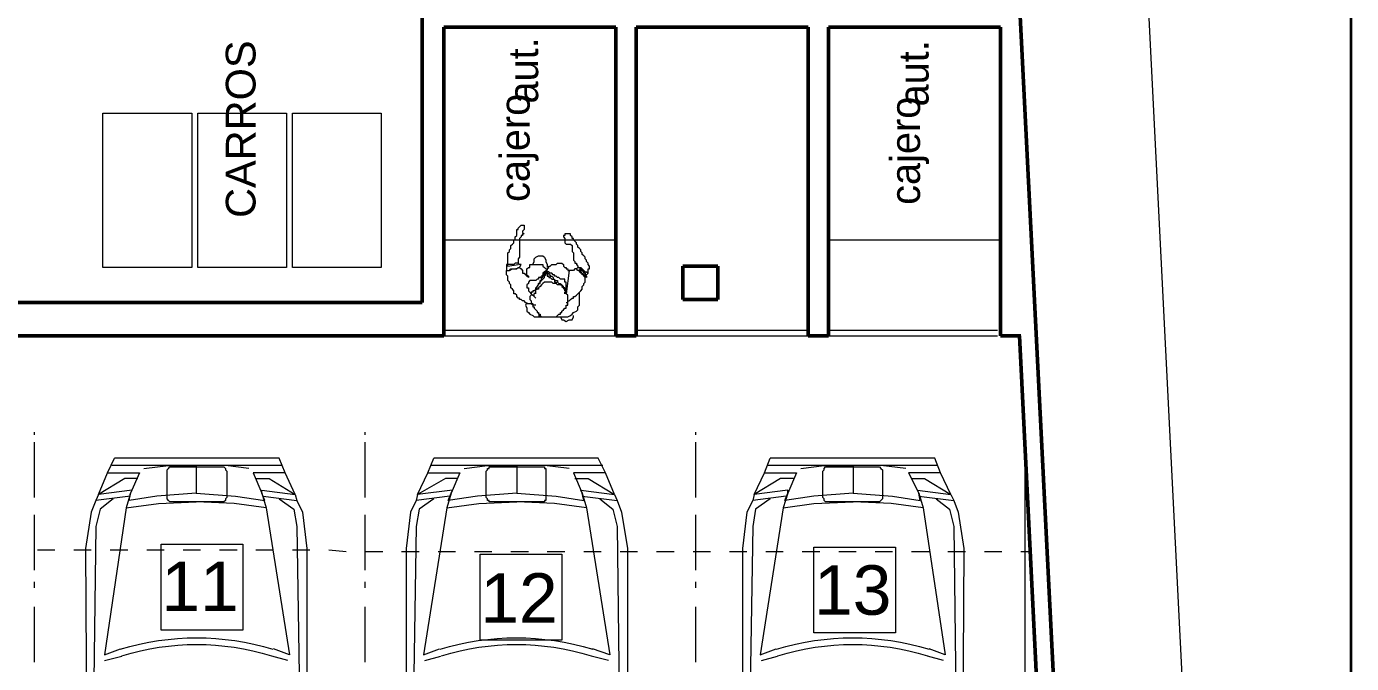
# Model space of a CAD drawing. Header units: millimetres. Extents: x 0.4 to 34.5, y 0.3 to 53.8.
# Drawn here: x 24.91 to 34.54, y 7.32 to 11.95 of the extents above; entities that cross this region are included whole.
import ezdxf

# ---------------------------------------------------------------- set-up
doc = ezdxf.new("R2010")
doc.units = ezdxf.units.MM
doc.header["$MEASUREMENT"] = 0
doc.layers.add('Layer 1', color=7, linetype='Continuous')

msp = doc.modelspace()

# ---------------------------------------------------------------- linework, layer by layer
at = {"layer": 'Layer 1', "color": 7, "lineweight": 5, "true_color": 0xffffff}
for points in [[(30.9397, 35.7041), (30.0507, 53.6541), (1.7498, 51.5797), (1.7498, 5.7523), (7.2534, 0.9367), (32.686, 0.9367), (32.3261, 8.1441)], [(30.5375, 43.843), (32.686, 0.9367)], [(32.5378, 3.9424), (30.9397, 35.7041)], [(25.4679, 11.3193), (26.1135, 11.3193), (26.1135, 10.1974), (25.4679, 10.1974), (25.4679, 11.3193)], [(26.1558, 11.3193), (26.8014, 11.3193), (26.8014, 10.1974), (26.1558, 10.1974), (26.1558, 11.3193)], [(26.8438, 11.3193), (27.4894, 11.3193), (27.4894, 10.1974), (26.8438, 10.1974), (26.8438, 11.3193)], [(28.4102, 10.208), (28.4102, 10.2185), (28.4102, 10.2291), (28.4102, 10.2397), (28.4102, 10.2503), (28.4102, 10.2609), (28.4102, 10.2821), (28.4102, 10.2927), (28.4102, 10.3032), (28.4208, 10.3138), (28.4208, 10.3244), (28.4313, 10.335), (28.4313, 10.3455), (28.4313, 10.3561), (28.4419, 10.3667), (28.4525, 10.3773), (28.4525, 10.3879), (28.4525, 10.3985), (28.4631, 10.3985), (28.4631, 10.4091), (28.4631, 10.4197), (28.4737, 10.4302), (28.4737, 10.4408), (28.4737, 10.4514), (28.4737, 10.462), (28.4737, 10.4726), (28.4843, 10.4726), (28.4843, 10.4831), (28.4948, 10.4937), (28.5054, 10.5043), (28.516, 10.5043), (28.5266, 10.5043), (28.5266, 10.4937), (28.5266, 10.4831), (28.5266, 10.4726), (28.516, 10.462), (28.516, 10.4514), (28.5266, 10.4408), (28.516, 10.4408), (28.516, 10.4302), (28.5054, 10.4302), (28.5054, 10.4197), (28.4948, 10.4091), (28.4948, 10.3985), (28.4948, 10.3879), (28.4948, 10.3773), (28.4948, 10.3667), (28.4948, 10.3561), (28.4948, 10.3455), (28.4948, 10.335), (28.4948, 10.3244), (28.4948, 10.3138), (28.4948, 10.3032), (28.4948, 10.2927), (28.4948, 10.2821), (28.4948, 10.2715), (28.4843, 10.2609), (28.4843, 10.2503), (28.4843, 10.2397), (28.4843, 10.2291), (28.4843, 10.2185)], [(27.9445, 10.3985), (27.9445, 10.3985)], [(27.9445, 10.3985), (29.1934, 10.3985)], [(28.9817, 10.1445), (28.9923, 10.1551), (28.9923, 10.1656), (28.9923, 10.1762), (28.9923, 10.1868), (29.0028, 10.1868), (29.0028, 10.1974), (29.0028, 10.208), (28.9923, 10.2185), (28.9923, 10.2291), (28.9817, 10.2397), (28.9817, 10.2503), (28.9711, 10.2609), (28.9711, 10.2715), (28.9605, 10.2821), (28.95, 10.2927), (28.95, 10.3032), (28.9394, 10.3138), (28.9394, 10.3244), (28.9288, 10.335), (28.9182, 10.3455), (28.9182, 10.3561), (28.9076, 10.3667), (28.9076, 10.3773), (28.897, 10.3879), (28.8864, 10.3985), (28.8864, 10.4091), (28.8758, 10.4091), (28.8758, 10.4197), (28.8653, 10.4302), (28.8653, 10.4408), (28.8547, 10.4408), (28.8441, 10.4408), (28.8335, 10.4408), (28.8229, 10.4408), (28.8229, 10.4302), (28.8124, 10.4302), (28.8124, 10.4197), (28.8229, 10.4091), (28.8229, 10.3985), (28.8229, 10.3879), (28.8229, 10.3773), (28.8335, 10.3667), (28.8441, 10.3667), (28.8547, 10.3667), (28.8653, 10.3667), (28.8758, 10.3561), (28.8758, 10.3455), (28.8758, 10.335), (28.8758, 10.3244), (28.8758, 10.3138), (28.8864, 10.3032), (28.8864, 10.2927), (28.8864, 10.2821), (28.8864, 10.2715), (28.8864, 10.2609), (28.8864, 10.2503), (28.897, 10.2397), (28.897, 10.2291), (28.9076, 10.2291), (28.9076, 10.2185), (28.9182, 10.208), (28.9182, 10.1974)], [(30.7386, 10.3985), (31.9875, 10.3985)], [(28.4102, 10.1762), (28.4208, 10.1762), (28.4419, 10.1868), (28.4525, 10.1868), (28.4631, 10.1868), (28.4948, 10.1974), (28.5054, 10.2185), (28.4948, 10.2185), (28.4843, 10.2291), (28.4737, 10.2291), (28.4631, 10.2291), (28.4525, 10.2185), (28.4419, 10.2185), (28.4313, 10.2185), (28.4208, 10.2185), (28.4102, 10.2185), (28.3996, 10.2185), (28.3996, 10.1762)], [(28.4102, 10.208), (28.4843, 10.2185)], [(28.5901, 10.2185), (28.6007, 10.2397), (28.6007, 10.2609), (28.6113, 10.2715), (28.6324, 10.2821), (28.643, 10.2821), (28.6642, 10.2821), (28.6748, 10.2715), (28.6854, 10.2503), (28.6854, 10.2397), (28.6959, 10.2185), (28.6959, 10.1974)], [(28.8229, 10.0069), (28.8229, 10.0069), (28.8229, 10.0175), (28.8335, 10.0175), (28.8335, 10.0281), (28.8335, 10.0386), (28.8335, 10.0492), (28.8335, 10.0598), (28.8335, 10.0704), (28.8335, 10.081), (28.8335, 10.0915), (28.8229, 10.0915), (28.8229, 10.1021), (28.8229, 10.1127), (28.8124, 10.1127), (28.8018, 10.1127), (28.7912, 10.1127), (28.7806, 10.1233), (28.77, 10.1233), (28.7594, 10.1339), (28.7488, 10.1339), (28.7488, 10.1445), (28.7383, 10.1445), (28.7277, 10.1551), (28.7171, 10.1551), (28.7065, 10.1656), (28.6959, 10.1656), (28.6854, 10.1762), (28.6748, 10.1656), (28.6642, 10.1551), (28.6642, 10.1445), (28.6536, 10.1339), (28.643, 10.1233), (28.6324, 10.1233), (28.6324, 10.1127), (28.6218, 10.1127), (28.6113, 10.1021), (28.6007, 10.1021), (28.5901, 10.1021), (28.5795, 10.1021), (28.5689, 10.1021), (28.5583, 10.0915), (28.5583, 10.081), (28.5478, 10.0704), (28.5478, 10.0598), (28.5478, 10.0492), (28.5583, 10.0492), (28.5583, 10.0386), (28.5583, 10.0281), (28.5689, 10.0175), (28.5795, 10.0069), (28.5901, 9.9963), (28.6007, 9.9857), (28.6113, 9.9751)], [(28.6007, 9.9857), (28.6007, 9.9963), (28.6007, 10.0069), (28.6113, 10.0175), (28.6113, 10.0281), (28.6113, 10.0386), (28.6218, 10.0386), (28.6218, 10.0492), (28.6218, 10.0598), (28.6324, 10.0704), (28.6324, 10.081), (28.643, 10.081), (28.643, 10.0915), (28.643, 10.1021), (28.6536, 10.1021), (28.6536, 10.1127), (28.6536, 10.1233), (28.6642, 10.1233), (28.6642, 10.1339), (28.6748, 10.1445), (28.6748, 10.1551), (28.6854, 10.1656), (28.6959, 10.1656), (28.6959, 10.1551), (28.7065, 10.1551), (28.7065, 10.1445), (28.7171, 10.1445), (28.7171, 10.1339), (28.7277, 10.1339), (28.7383, 10.1233), (28.7383, 10.1127), (28.7488, 10.1127), (28.7488, 10.1021), (28.7488, 10.0915), (28.7594, 10.0915), (28.7594, 10.081)], [(28.6113, 10.0069), (28.6113, 10.0175), (28.6113, 10.0281), (28.6113, 10.0386), (28.6113, 10.0492), (28.6218, 10.0598), (28.6324, 10.0704), (28.6324, 10.081), (28.643, 10.0915), (28.6536, 10.1021), (28.6642, 10.1127), (28.6748, 10.1233), (28.6748, 10.1339), (28.6854, 10.1445), (28.6854, 10.1551), (28.6959, 10.1551), (28.6959, 10.1445), (28.6959, 10.1339), (28.7065, 10.1339), (28.7065, 10.1233), (28.7171, 10.1233), (28.7277, 10.1127), (28.7383, 10.1127), (28.7488, 10.1127), (28.7488, 10.1021), (28.7594, 10.1021), (28.77, 10.1021), (28.77, 10.0915), (28.7806, 10.081), (28.7912, 10.081), (28.7912, 10.0704), (28.8018, 10.0704), (28.8018, 10.0598), (28.8124, 10.0492), (28.8124, 10.0386)], [(28.8335, 9.9434), (28.8441, 9.9434), (28.8441, 9.954), (28.8547, 9.954), (28.8653, 9.9645), (28.8758, 9.9751), (28.8864, 9.9751), (28.8864, 9.9857), (28.897, 9.9857), (28.9076, 9.9963), (28.9182, 10.0069), (28.9288, 10.0175), (28.9394, 10.0281), (28.95, 10.0386), (28.95, 10.0492), (28.95, 10.0598), (28.9605, 10.0704), (28.9605, 10.081), (28.9711, 10.0915), (28.9711, 10.1021), (28.9711, 10.1127), (28.9711, 10.1233), (28.9605, 10.1339), (28.9605, 10.1445), (28.95, 10.1445), (28.95, 10.1551), (28.9394, 10.1551), (28.9288, 10.1656), (28.9288, 10.1762), (28.9182, 10.1762), (28.9076, 10.1868), (28.897, 10.1868), (28.8864, 10.1762), (28.8758, 10.1762), (28.8547, 10.1762)], [(28.9076, 10.1868), (28.9182, 10.1974), (28.9288, 10.1974), (28.9394, 10.1974), (28.95, 10.1868), (28.9605, 10.1762), (28.9711, 10.1656), (28.9817, 10.1656), (28.9923, 10.1551), (28.9817, 10.1445), (28.9711, 10.1445), (28.9711, 10.1551), (28.9605, 10.1551), (28.9605, 10.1656), (28.95, 10.1762), (28.9394, 10.1868), (28.9288, 10.1868), (28.9394, 10.1762), (28.95, 10.1762), (28.9605, 10.1656), (28.9711, 10.1551), (28.9711, 10.1445), (28.9817, 10.1339), (28.9817, 10.1233), (28.9711, 10.1339), (28.9605, 10.1445), (28.95, 10.1551), (28.9394, 10.1656), (28.9288, 10.1762), (28.9182, 10.1762), (28.9076, 10.1868), (28.897, 10.1868)], [(28.5478, 9.9434), (28.5372, 9.9222), (28.5478, 9.901), (28.5478, 9.8799), (28.5583, 9.8693), (28.5689, 9.8587), (28.5901, 9.8481), (28.6007, 9.8376), (28.6218, 9.8376), (28.643, 9.8376), (28.6748, 9.8376), (28.6959, 9.8376), (28.7171, 9.8376), (28.7383, 9.8376), (28.7594, 9.8376), (28.7912, 9.8376), (28.8018, 9.8376), (28.8335, 9.8376), (28.8441, 9.8376), (28.8653, 9.8481), (28.8758, 9.8587), (28.8864, 9.8693), (28.9076, 9.8799), (28.9182, 9.8905), (28.9182, 9.9116), (28.9288, 9.9222), (28.9288, 9.954), (28.9288, 9.9751), (28.9288, 9.9963), (28.9288, 10.0175)], [(28.6324, 9.8481), (28.643, 9.8481), (28.6536, 9.8376), (28.6748, 9.8376), (28.6959, 9.8376), (28.7065, 9.8376), (28.7171, 9.8376), (28.7277, 9.8376), (28.7383, 9.8376), (28.7488, 9.8376), (28.7594, 9.8376), (28.77, 9.8481), (28.7806, 9.8587), (28.7912, 9.8587), (28.7912, 9.8693), (28.8018, 9.8693), (28.8018, 9.8799), (28.8124, 9.8905), (28.8229, 9.901), (28.8335, 9.901), (28.8335, 9.9116), (28.8335, 9.9222), (28.8441, 9.9222), (28.8441, 9.9328), (28.8441, 9.9434), (28.8441, 9.954), (28.8441, 9.9645), (28.8441, 9.9751), (28.8441, 9.9857), (28.8441, 9.9963), (28.8335, 10.0069), (28.8335, 10.0175), (28.8229, 10.0281), (28.8229, 10.0386), (28.8229, 10.0492), (28.8124, 10.0492), (28.8124, 10.0598), (28.8018, 10.0704), (28.7912, 10.0704), (28.7806, 10.0704), (28.77, 10.0704), (28.7594, 10.081), (28.7488, 10.081), (28.7383, 10.081), (28.7277, 10.0915), (28.7065, 10.0915), (28.6959, 10.0915), (28.6854, 10.0915), (28.6748, 10.0915), (28.6642, 10.081), (28.6536, 10.0704), (28.643, 10.0598), (28.6324, 10.0492), (28.6324, 10.0386), (28.6218, 10.0386), (28.6113, 10.0386), (28.6007, 10.0281), (28.5901, 10.0281), (28.5901, 10.0175), (28.5795, 10.0175), (28.5795, 10.0069), (28.5795, 9.9963), (28.5689, 9.9857), (28.5689, 9.9751), (28.5689, 9.9645), (28.5795, 9.954), (28.5795, 9.9434), (28.5901, 9.9328), (28.5901, 9.9222), (28.5901, 9.9116), (28.6007, 9.9116), (28.6007, 9.901), (28.6113, 9.8905), (28.6218, 9.8799), (28.6218, 9.8693), (28.6324, 9.8693), (28.6324, 9.8587), (28.643, 9.8587), (28.643, 9.8481), (28.6536, 9.8376)], [(28.7912, 9.8376), (28.8018, 9.8164), (28.8124, 9.8164), (28.8335, 9.8058), (28.8547, 9.8164), (28.8758, 9.8164), (28.8864, 9.8376), (28.8864, 9.8481)], [(27.9445, 9.7423), (27.9445, 9.7423)], [(27.9445, 9.7423), (29.1934, 9.7423)], [(29.3416, 9.7423), (30.5904, 9.7423)], [(30.7386, 9.7423), (31.9663, 9.7423)], [(27.9445, 9.7), (29.1934, 9.7)], [(29.1934, 9.7), (29.3416, 9.7)], [(29.3416, 9.7), (29.1934, 9.7)], [(29.3416, 9.7), (30.5904, 9.7)], [(30.5904, 9.7), (30.7386, 9.7)], [(30.7386, 9.7), (30.5904, 9.7)], [(30.7386, 9.7), (31.9663, 9.7)], [(32.1356, 9.7), (31.9875, 9.7)], [(24.9705, 8.9803), (24.9705, 9.0014)], [(27.373, 8.9803), (27.373, 9.0014)], [(29.7755, 8.9803), (29.7755, 9.0014)], [(32.1674, 4.4081), (32.1674, 9.012)], [(24.9705, 8.5252), (24.9705, 8.9274)], [(27.373, 8.5252), (27.373, 8.9274)], [(29.7755, 8.5252), (29.7755, 8.9274)], [(25.4997, 8.7051), (25.5526, 8.8109)], [(26.7485, 8.8109), (25.5526, 8.8109)], [(26.7908, 8.7051), (26.7485, 8.8109)], [(27.8281, 8.7051), (27.8704, 8.8109)], [(29.0664, 8.8109), (27.8704, 8.8109)], [(29.1193, 8.7051), (29.0664, 8.8109)], [(30.2729, 8.7051), (30.3153, 8.8109)], [(31.5112, 8.8109), (30.3153, 8.8109)], [(31.5535, 8.7051), (31.5112, 8.8109)], [(25.7643, 8.7368), (25.9442, 8.758), (26.1135, 8.758), (26.1453, 8.758), (26.1453, 8.5569), (25.8595, 8.5357), (25.6584, 8.504), (25.669, 8.5569), (25.6796, 8.5781), (25.4361, 8.5463), (25.415, 8.504), (25.3832, 8.4193), (25.3409, 8.1547), (25.3515, 6.5248), (25.3515, 6.5354)], [(25.4361, 8.5463), (25.4997, 8.7051), (25.7325, 8.7051), (25.669, 8.5569), (25.6373, 8.4511), (25.8701, 8.4828), (26.1453, 8.4934)], [(26.7697, 8.758), (25.5314, 8.758)], [(25.9336, 8.7051), (25.9336, 8.7157), (25.9336, 8.7263), (25.9442, 8.7368), (25.9547, 8.7474), (25.9653, 8.7474), (25.9759, 8.7474), (26.3252, 8.7474), (26.3358, 8.7474), (26.3464, 8.7474), (26.3569, 8.7368), (26.3569, 8.7263), (26.3675, 8.7157), (26.3675, 8.7051), (26.3675, 8.5357), (26.3675, 8.5252), (26.3569, 8.5146), (26.3569, 8.504), (26.3464, 8.4934), (26.3358, 8.4934), (26.3252, 8.4934), (25.9759, 8.4934), (25.9653, 8.4934), (25.9547, 8.4934), (25.9442, 8.504), (25.9336, 8.5146), (25.9336, 8.5252), (25.9336, 8.5357), (25.9336, 8.7051)], [(26.5263, 8.7368), (26.3569, 8.758), (26.1876, 8.758), (26.1453, 8.758), (26.1453, 8.5569), (26.431, 8.5357), (26.6427, 8.504), (26.6215, 8.5569), (26.6215, 8.5781), (26.865, 8.5463), (26.8756, 8.504), (26.9179, 8.4193), (26.9496, 8.1547), (26.9496, 6.5248), (26.9496, 6.5354)], [(26.865, 8.5463), (26.7908, 8.7051), (26.558, 8.7051), (26.6215, 8.5569), (26.6533, 8.4511), (26.4204, 8.4828), (26.1453, 8.4934)], [(28.0927, 8.7368), (28.262, 8.758), (28.4313, 8.758), (28.4737, 8.758), (28.4737, 8.5569), (28.1879, 8.5357), (27.9763, 8.504), (27.9974, 8.5569), (28.008, 8.5781), (27.754, 8.5463), (27.7434, 8.504), (27.7011, 8.4193), (27.6693, 8.1547), (27.6693, 6.5248), (27.6693, 6.5354)], [(27.754, 8.5463), (27.8281, 8.7051), (28.0609, 8.7051), (27.9974, 8.5569), (27.9657, 8.4511), (28.1985, 8.4828), (28.4737, 8.4934)], [(29.0981, 8.758), (27.8492, 8.758)], [(28.2514, 8.7051), (28.2514, 8.7157), (28.262, 8.7263), (28.262, 8.7368), (28.2726, 8.7368), (28.2726, 8.7474), (28.2832, 8.7474), (28.2937, 8.7474), (28.6536, 8.7474), (28.6642, 8.7474), (28.6748, 8.7474), (28.6748, 8.7368), (28.6854, 8.7368), (28.6854, 8.7263), (28.6854, 8.7157), (28.6854, 8.7051), (28.6854, 8.5357), (28.6854, 8.5252), (28.6854, 8.5146), (28.6854, 8.504), (28.6748, 8.504), (28.6748, 8.4934), (28.6642, 8.4934), (28.6536, 8.4934), (28.2937, 8.4934), (28.2832, 8.4934), (28.2726, 8.4934), (28.2726, 8.504), (28.262, 8.504), (28.262, 8.5146), (28.2514, 8.5252), (28.2514, 8.5357), (28.2514, 8.7051)], [(28.8547, 8.7368), (28.6748, 8.758), (28.5054, 8.758), (28.4737, 8.758), (28.4737, 8.5569), (28.7594, 8.5357), (28.9605, 8.504), (28.95, 8.5569), (28.9394, 8.5781), (29.1828, 8.5463), (29.204, 8.504), (29.2357, 8.4193), (29.278, 8.1547), (29.278, 6.5248), (29.278, 6.5354)], [(29.1828, 8.5463), (29.1193, 8.7051), (28.8864, 8.7051), (28.95, 8.5569), (28.9817, 8.4511), (28.7488, 8.4828), (28.4737, 8.4934)], [(30.5375, 8.7368), (30.7068, 8.758), (30.8762, 8.758), (30.9185, 8.758), (30.9185, 8.5569), (30.6327, 8.5357), (30.4211, 8.504), (30.4423, 8.5569), (30.4423, 8.5781), (30.1988, 8.5463), (30.1882, 8.504), (30.1459, 8.4193), (30.1141, 8.1547), (30.1141, 6.5248), (30.1141, 6.5354)], [(30.1988, 8.5463), (30.2729, 8.7051), (30.5057, 8.7051), (30.4423, 8.5569), (30.4105, 8.4511), (30.6327, 8.4828), (30.9185, 8.4934)], [(31.5324, 8.758), (30.2941, 8.758)], [(30.6963, 8.7051), (30.6963, 8.7157), (30.7068, 8.7263), (30.7068, 8.7368), (30.7174, 8.7474), (30.728, 8.7474), (30.7386, 8.7474), (31.0878, 8.7474), (31.0984, 8.7474), (31.109, 8.7474), (31.1196, 8.7368), (31.1302, 8.7263), (31.1302, 8.7157), (31.1302, 8.7051), (31.1302, 8.5357), (31.1302, 8.5252), (31.1302, 8.5146), (31.1196, 8.504), (31.109, 8.4934), (31.0984, 8.4934), (31.0878, 8.4934), (30.7386, 8.4934), (30.728, 8.4934), (30.7174, 8.4934), (30.7068, 8.504), (30.7068, 8.5146), (30.6963, 8.5252), (30.6963, 8.5357), (30.6963, 8.7051)], [(31.2995, 8.7368), (31.1196, 8.758), (30.9503, 8.758), (30.9185, 8.758), (30.9185, 8.5569), (31.2043, 8.5357), (31.4054, 8.504), (31.3948, 8.5569), (31.3842, 8.5781), (31.6276, 8.5463), (31.6488, 8.504), (31.6806, 8.4193), (31.7229, 8.1547), (31.7123, 6.5248), (31.7123, 6.5354)], [(31.6276, 8.5463), (31.5535, 8.7051), (31.3207, 8.7051), (31.3948, 8.5569), (31.4265, 8.4511), (31.1937, 8.4828), (30.9185, 8.4934)], [(25.6267, 8.6628), (25.4361, 8.5463)], [(25.7219, 8.6628), (25.6267, 8.6628)], [(26.5792, 8.6628), (26.6744, 8.6628)], [(26.6744, 8.6628), (26.865, 8.5463)], [(27.9551, 8.6628), (27.754, 8.5463)], [(28.0397, 8.6628), (27.9551, 8.6628)], [(28.897, 8.6628), (28.9923, 8.6628)], [(28.9923, 8.6628), (29.1828, 8.5463)], [(30.3893, 8.6628), (30.1988, 8.5463)], [(30.4846, 8.6628), (30.3893, 8.6628)], [(31.3418, 8.6628), (31.4371, 8.6628)], [(31.4371, 8.6628), (31.6276, 8.5463)], [(25.542, 8.5146), (25.4467, 8.4405), (25.415, 8.3135), (25.3832, 5.6993), (25.4044, 4.2494), (25.4256, 4.1647), (25.4467, 4.1541)], [(25.669, 8.5357), (25.415, 8.504)], [(26.6321, 8.5357), (26.8756, 8.504)], [(26.7485, 8.5146), (26.8544, 8.4405), (26.8756, 8.3135), (26.9179, 5.6993), (26.8967, 4.2494), (26.8756, 4.1647), (26.8438, 4.1541)], [(27.8704, 8.5146), (27.7645, 8.4405), (27.7434, 8.3135), (27.7011, 5.6993), (27.7222, 4.2494), (27.7434, 4.1647), (27.7751, 4.1541)], [(27.9868, 8.5357), (27.7434, 8.504)], [(28.95, 8.5357), (29.204, 8.504)], [(29.077, 8.5146), (29.1722, 8.4405), (29.204, 8.3135), (29.2357, 5.6993), (29.2146, 4.2494), (29.204, 4.1647), (29.1722, 4.1541)], [(30.3153, 8.5146), (30.2094, 8.4405), (30.1882, 8.3135), (30.1459, 5.6993), (30.1671, 4.2494), (30.1882, 4.1647), (30.22, 4.1541)], [(30.4317, 8.5357), (30.1882, 8.504)], [(31.3948, 8.5357), (31.6488, 8.504)], [(31.5218, 8.5146), (31.617, 8.4405), (31.6488, 8.3135), (31.6806, 5.6993), (31.6594, 4.2494), (31.6382, 4.1647), (31.617, 4.1541)], [(24.9705, 7.996), (24.9705, 8.3982)], [(25.6373, 8.4511), (25.4785, 7.3821)], [(26.6533, 8.4511), (26.8226, 7.3821)], [(27.373, 7.996), (27.373, 8.3982)], [(27.9657, 8.4511), (27.7963, 7.3821)], [(28.9817, 8.4511), (29.151, 7.3821)], [(29.7755, 7.996), (29.7755, 8.3982)], [(30.4105, 8.4511), (30.2411, 7.3821)], [(31.4265, 8.4511), (31.5853, 7.3821)], [(24.9916, 8.1441), (25.1186, 8.1441)], [(25.2562, 8.1441), (25.3832, 8.1441)], [(25.5208, 8.1441), (25.6478, 8.1441)], [(25.7854, 8.1441), (25.9124, 8.1441)], [(26.05, 8.1441), (26.177, 8.1441)], [(26.3146, 8.1441), (26.4416, 8.1441)], [(26.5792, 8.1441), (26.7062, 8.1441)], [(26.8438, 8.1441), (26.9708, 8.1441)], [(27.1084, 8.1441), (27.2354, 8.1336)], [(27.373, 8.1336), (27.5, 8.1336)], [(27.6376, 8.1336), (27.7645, 8.1336)], [(27.9021, 8.1336), (28.0291, 8.1336)], [(28.1667, 8.1336), (28.2937, 8.1336)], [(28.4313, 8.1336), (28.5583, 8.1336)], [(28.6959, 8.1336), (28.8229, 8.1336)], [(28.9605, 8.1336), (29.0875, 8.1336)], [(29.2251, 8.1336), (29.3521, 8.1336)], [(29.4897, 8.1336), (29.6167, 8.1336)], [(29.7543, 8.1336), (29.8813, 8.1336)], [(30.0189, 8.1336), (30.1459, 8.1336)], [(30.2835, 8.1336), (30.4105, 8.1336)], [(30.5481, 8.1336), (30.6751, 8.1336)], [(30.8127, 8.1336), (30.9397, 8.1336)], [(31.0773, 8.1336), (31.2043, 8.1336)], [(31.3418, 8.1336), (31.4688, 8.1336)], [(31.6064, 8.1336), (31.7334, 8.1336)], [(31.871, 8.1336), (31.998, 8.1336)], [(32.1356, 8.1336), (32.2097, 8.1336)], [(32.2097, 8.1441), (32.2097, 8.0277)], [(32.3261, 8.1441), (32.686, 0.9367)], [(32.4108, 3.9424), (32.2097, 8.0277)], [(24.9705, 7.869), (24.9705, 7.9113)], [(27.373, 7.869), (27.373, 7.9113)], [(29.7755, 7.869), (29.7755, 7.9113)], [(24.9705, 7.3292), (24.9705, 7.7314)], [(27.373, 7.3292), (27.373, 7.7314)], [(29.7755, 7.3292), (29.7755, 7.7314)], [(25.4785, 7.3821), (25.5949, 7.4245)], [(26.8226, 7.3821), (26.7062, 7.4245)], [(27.7963, 7.3821), (27.9127, 7.4245)], [(29.151, 7.3821), (29.024, 7.4245)], [(30.2411, 7.3821), (30.3576, 7.4245)], [(31.5853, 7.3821), (31.4688, 7.4245)], [(25.4785, 7.3398), (25.6055, 7.3716)], [(26.812, 7.3398), (26.6956, 7.3716)], [(27.8069, 7.3398), (27.9233, 7.3716)], [(29.1404, 7.3398), (29.0134, 7.3716)], [(30.2517, 7.3398), (30.3681, 7.3716)], [(31.5747, 7.3398), (31.4583, 7.3716)]]:
    msp.add_lwpolyline(points, dxfattribs=at)
at = {"layer": 'Layer 1', "lineweight": 0}
for points in [[(0.3528, 53.58), (34.5381, 53.58), (34.5381, 0.344), (0.3528, 0.344), (0.3528, 53.58)], [(0.3528, 53.58), (34.5293, 53.58), (34.5293, 0.3528), (0.3528, 0.3528), (0.3528, 53.58)], [(25.4679, 11.3193), (26.1135, 11.3193), (26.1135, 10.1974), (25.4679, 10.1974), (25.4679, 11.3193)], [(26.1558, 11.3193), (26.8014, 11.3193), (26.8014, 10.1974), (26.1558, 10.1974), (26.1558, 11.3193)], [(26.8438, 11.3193), (27.4894, 11.3193), (27.4894, 10.1974), (26.8438, 10.1974), (26.8438, 11.3193)], [(28.4102, 10.208), (28.4102, 10.2185), (28.4102, 10.2291), (28.4102, 10.2397), (28.4102, 10.2503), (28.4102, 10.2609), (28.4102, 10.2821), (28.4102, 10.2927), (28.4102, 10.3032), (28.4208, 10.3138), (28.4208, 10.3244), (28.4313, 10.335), (28.4313, 10.3455), (28.4313, 10.3561), (28.4419, 10.3667), (28.4525, 10.3773), (28.4525, 10.3879), (28.4525, 10.3985), (28.4631, 10.3985), (28.4631, 10.4091), (28.4631, 10.4197), (28.4737, 10.4302), (28.4737, 10.4408), (28.4737, 10.4514), (28.4737, 10.462), (28.4737, 10.4726), (28.4843, 10.4726), (28.4843, 10.4831), (28.4948, 10.4937), (28.5054, 10.5043), (28.516, 10.5043), (28.5266, 10.5043), (28.5266, 10.4937), (28.5266, 10.4831), (28.5266, 10.4726), (28.516, 10.462), (28.516, 10.4514), (28.5266, 10.4408), (28.516, 10.4408), (28.516, 10.4302), (28.5054, 10.4302), (28.5054, 10.4197), (28.4948, 10.4091), (28.4948, 10.3985), (28.4948, 10.3879), (28.4948, 10.3773), (28.4948, 10.3667), (28.4948, 10.3561), (28.4948, 10.3455), (28.4948, 10.335), (28.4948, 10.3244), (28.4948, 10.3138), (28.4948, 10.3032), (28.4948, 10.2927), (28.4948, 10.2821), (28.4948, 10.2715), (28.4843, 10.2609), (28.4843, 10.2503), (28.4843, 10.2397), (28.4843, 10.2291), (28.4843, 10.2185)], [(28.9817, 10.1445), (28.9923, 10.1551), (28.9923, 10.1656), (28.9923, 10.1762), (28.9923, 10.1868), (29.0028, 10.1868), (29.0028, 10.1974), (29.0028, 10.208), (28.9923, 10.2185), (28.9923, 10.2291), (28.9817, 10.2397), (28.9817, 10.2503), (28.9711, 10.2609), (28.9711, 10.2715), (28.9605, 10.2821), (28.95, 10.2927), (28.95, 10.3032), (28.9394, 10.3138), (28.9394, 10.3244), (28.9288, 10.335), (28.9182, 10.3455), (28.9182, 10.3561), (28.9076, 10.3667), (28.9076, 10.3773), (28.897, 10.3879), (28.8864, 10.3985), (28.8864, 10.4091), (28.8758, 10.4091), (28.8758, 10.4197), (28.8653, 10.4302), (28.8653, 10.4408), (28.8547, 10.4408), (28.8441, 10.4408), (28.8335, 10.4408), (28.8229, 10.4408), (28.8229, 10.4302), (28.8124, 10.4302), (28.8124, 10.4197), (28.8229, 10.4091), (28.8229, 10.3985), (28.8229, 10.3879), (28.8229, 10.3773), (28.8335, 10.3667), (28.8441, 10.3667), (28.8547, 10.3667), (28.8653, 10.3667), (28.8758, 10.3561), (28.8758, 10.3455), (28.8758, 10.335), (28.8758, 10.3244), (28.8758, 10.3138), (28.8864, 10.3032), (28.8864, 10.2927), (28.8864, 10.2821), (28.8864, 10.2715), (28.8864, 10.2609), (28.8864, 10.2503), (28.897, 10.2397), (28.897, 10.2291), (28.9076, 10.2291), (28.9076, 10.2185), (28.9182, 10.208), (28.9182, 10.1974)], [(28.4102, 10.1762), (28.4208, 10.1762), (28.4419, 10.1868), (28.4525, 10.1868), (28.4631, 10.1868), (28.4948, 10.1974), (28.5054, 10.2185), (28.4948, 10.2185), (28.4843, 10.2291), (28.4737, 10.2291), (28.4631, 10.2291), (28.4525, 10.2185), (28.4419, 10.2185), (28.4313, 10.2185), (28.4208, 10.2185), (28.4102, 10.2185), (28.3996, 10.2185), (28.3996, 10.1762)], [(28.5901, 10.2185), (28.6007, 10.2397), (28.6007, 10.2609), (28.6113, 10.2715), (28.6324, 10.2821), (28.643, 10.2821), (28.6642, 10.2821), (28.6748, 10.2715), (28.6854, 10.2503), (28.6854, 10.2397), (28.6959, 10.2185), (28.6959, 10.1974)], [(28.8229, 10.0069), (28.8229, 10.0069), (28.8229, 10.0175), (28.8335, 10.0175), (28.8335, 10.0281), (28.8335, 10.0386), (28.8335, 10.0492), (28.8335, 10.0598), (28.8335, 10.0704), (28.8335, 10.081), (28.8335, 10.0915), (28.8229, 10.0915), (28.8229, 10.1021), (28.8229, 10.1127), (28.8124, 10.1127), (28.8018, 10.1127), (28.7912, 10.1127), (28.7806, 10.1233), (28.77, 10.1233), (28.7594, 10.1339), (28.7488, 10.1339), (28.7488, 10.1445), (28.7383, 10.1445), (28.7277, 10.1551), (28.7171, 10.1551), (28.7065, 10.1656), (28.6959, 10.1656), (28.6854, 10.1762), (28.6748, 10.1656), (28.6642, 10.1551), (28.6642, 10.1445), (28.6536, 10.1339), (28.643, 10.1233), (28.6324, 10.1233), (28.6324, 10.1127), (28.6218, 10.1127), (28.6113, 10.1021), (28.6007, 10.1021), (28.5901, 10.1021), (28.5795, 10.1021), (28.5689, 10.1021), (28.5583, 10.0915), (28.5583, 10.081), (28.5478, 10.0704), (28.5478, 10.0598), (28.5478, 10.0492), (28.5583, 10.0492), (28.5583, 10.0386), (28.5583, 10.0281), (28.5689, 10.0175), (28.5795, 10.0069), (28.5901, 9.9963), (28.6007, 9.9857), (28.6113, 9.9751)], [(28.6007, 9.9857), (28.6007, 9.9963), (28.6007, 10.0069), (28.6113, 10.0175), (28.6113, 10.0281), (28.6113, 10.0386), (28.6218, 10.0386), (28.6218, 10.0492), (28.6218, 10.0598), (28.6324, 10.0704), (28.6324, 10.081), (28.643, 10.081), (28.643, 10.0915), (28.643, 10.1021), (28.6536, 10.1021), (28.6536, 10.1127), (28.6536, 10.1233), (28.6642, 10.1233), (28.6642, 10.1339), (28.6748, 10.1445), (28.6748, 10.1551), (28.6854, 10.1656), (28.6959, 10.1656), (28.6959, 10.1551), (28.7065, 10.1551), (28.7065, 10.1445), (28.7171, 10.1445), (28.7171, 10.1339), (28.7277, 10.1339), (28.7383, 10.1233), (28.7383, 10.1127), (28.7488, 10.1127), (28.7488, 10.1021), (28.7488, 10.0915), (28.7594, 10.0915), (28.7594, 10.081)], [(28.6113, 10.0069), (28.6113, 10.0175), (28.6113, 10.0281), (28.6113, 10.0386), (28.6113, 10.0492), (28.6218, 10.0598), (28.6324, 10.0704), (28.6324, 10.081), (28.643, 10.0915), (28.6536, 10.1021), (28.6642, 10.1127), (28.6748, 10.1233), (28.6748, 10.1339), (28.6854, 10.1445), (28.6854, 10.1551), (28.6959, 10.1551), (28.6959, 10.1445), (28.6959, 10.1339), (28.7065, 10.1339), (28.7065, 10.1233), (28.7171, 10.1233), (28.7277, 10.1127), (28.7383, 10.1127), (28.7488, 10.1127), (28.7488, 10.1021), (28.7594, 10.1021), (28.77, 10.1021), (28.77, 10.0915), (28.7806, 10.081), (28.7912, 10.081), (28.7912, 10.0704), (28.8018, 10.0704), (28.8018, 10.0598), (28.8124, 10.0492), (28.8124, 10.0386)], [(28.8335, 9.9434), (28.8441, 9.9434), (28.8441, 9.954), (28.8547, 9.954), (28.8653, 9.9645), (28.8758, 9.9751), (28.8864, 9.9751), (28.8864, 9.9857), (28.897, 9.9857), (28.9076, 9.9963), (28.9182, 10.0069), (28.9288, 10.0175), (28.9394, 10.0281), (28.95, 10.0386), (28.95, 10.0492), (28.95, 10.0598), (28.9605, 10.0704), (28.9605, 10.081), (28.9711, 10.0915), (28.9711, 10.1021), (28.9711, 10.1127), (28.9711, 10.1233), (28.9605, 10.1339), (28.9605, 10.1445), (28.95, 10.1445), (28.95, 10.1551), (28.9394, 10.1551), (28.9288, 10.1656), (28.9288, 10.1762), (28.9182, 10.1762), (28.9076, 10.1868), (28.897, 10.1868), (28.8864, 10.1762), (28.8758, 10.1762), (28.8547, 10.1762)], [(28.9076, 10.1868), (28.9182, 10.1974), (28.9288, 10.1974), (28.9394, 10.1974), (28.95, 10.1868), (28.9605, 10.1762), (28.9711, 10.1656), (28.9817, 10.1656), (28.9923, 10.1551), (28.9817, 10.1445), (28.9711, 10.1445), (28.9711, 10.1551), (28.9605, 10.1551), (28.9605, 10.1656), (28.95, 10.1762), (28.9394, 10.1868), (28.9288, 10.1868), (28.9394, 10.1762), (28.95, 10.1762), (28.9605, 10.1656), (28.9711, 10.1551), (28.9711, 10.1445), (28.9817, 10.1339), (28.9817, 10.1233), (28.9711, 10.1339), (28.9605, 10.1445), (28.95, 10.1551), (28.9394, 10.1656), (28.9288, 10.1762), (28.9182, 10.1762), (28.9076, 10.1868), (28.897, 10.1868)], [(28.5478, 9.9434), (28.5372, 9.9222), (28.5478, 9.901), (28.5478, 9.8799), (28.5583, 9.8693), (28.5689, 9.8587), (28.5901, 9.8481), (28.6007, 9.8376), (28.6218, 9.8376), (28.643, 9.8376), (28.6748, 9.8376), (28.6959, 9.8376), (28.7171, 9.8376), (28.7383, 9.8376), (28.7594, 9.8376), (28.7912, 9.8376), (28.8018, 9.8376), (28.8335, 9.8376), (28.8441, 9.8376), (28.8653, 9.8481), (28.8758, 9.8587), (28.8864, 9.8693), (28.9076, 9.8799), (28.9182, 9.8905), (28.9182, 9.9116), (28.9288, 9.9222), (28.9288, 9.954), (28.9288, 9.9751), (28.9288, 9.9963), (28.9288, 10.0175)], [(28.6324, 9.8481), (28.643, 9.8481), (28.6536, 9.8376), (28.6748, 9.8376), (28.6959, 9.8376), (28.7065, 9.8376), (28.7171, 9.8376), (28.7277, 9.8376), (28.7383, 9.8376), (28.7488, 9.8376), (28.7594, 9.8376), (28.77, 9.8481), (28.7806, 9.8587), (28.7912, 9.8587), (28.7912, 9.8693), (28.8018, 9.8693), (28.8018, 9.8799), (28.8124, 9.8905), (28.8229, 9.901), (28.8335, 9.901), (28.8335, 9.9116), (28.8335, 9.9222), (28.8441, 9.9222), (28.8441, 9.9328), (28.8441, 9.9434), (28.8441, 9.954), (28.8441, 9.9645), (28.8441, 9.9751), (28.8441, 9.9857), (28.8441, 9.9963), (28.8335, 10.0069), (28.8335, 10.0175), (28.8229, 10.0281), (28.8229, 10.0386), (28.8229, 10.0492), (28.8124, 10.0492), (28.8124, 10.0598), (28.8018, 10.0704), (28.7912, 10.0704), (28.7806, 10.0704), (28.77, 10.0704), (28.7594, 10.081), (28.7488, 10.081), (28.7383, 10.081), (28.7277, 10.0915), (28.7065, 10.0915), (28.6959, 10.0915), (28.6854, 10.0915), (28.6748, 10.0915), (28.6642, 10.081), (28.6536, 10.0704), (28.643, 10.0598), (28.6324, 10.0492), (28.6324, 10.0386), (28.6218, 10.0386), (28.6113, 10.0386), (28.6007, 10.0281), (28.5901, 10.0281), (28.5901, 10.0175), (28.5795, 10.0175), (28.5795, 10.0069), (28.5795, 9.9963), (28.5689, 9.9857), (28.5689, 9.9751), (28.5689, 9.9645), (28.5795, 9.954), (28.5795, 9.9434), (28.5901, 9.9328), (28.5901, 9.9222), (28.5901, 9.9116), (28.6007, 9.9116), (28.6007, 9.901), (28.6113, 9.8905), (28.6218, 9.8799), (28.6218, 9.8693), (28.6324, 9.8693), (28.6324, 9.8587), (28.643, 9.8587), (28.643, 9.8481), (28.6536, 9.8376)], [(28.7912, 9.8376), (28.8018, 9.8164), (28.8124, 9.8164), (28.8335, 9.8058), (28.8547, 9.8164), (28.8758, 9.8164), (28.8864, 9.8376), (28.8864, 9.8481)], [(25.8913, 8.1865), (26.4839, 8.1865), (26.4839, 7.5621), (25.8913, 7.5621), (25.8913, 8.1865)], [(28.2091, 8.1124), (28.8018, 8.1124), (28.8018, 7.488), (28.2091, 7.488), (28.2091, 8.1124)], [(30.6327, 8.1653), (31.2254, 8.1653), (31.2254, 7.5409), (30.6327, 7.5409), (30.6327, 8.1653)]]:
    msp.add_lwpolyline(points, dxfattribs=at)
at = {"layer": 'Layer 1', "color": 1, "lineweight": 5, "true_color": 0xff0000}
msp.add_lwpolyline([(33.4692, 3.9953), (31.4688, 43.8853)], dxfattribs=at)
at = {"layer": 'Layer 1', "color": 7, "lineweight": 50, "true_color": 0xffffff}
for points in [[(30.9397, 35.7041), (32.5378, 3.9424)], [(27.7857, 9.9434), (27.7857, 12.0919)], [(29.1934, 11.9437), (27.9445, 11.9437)], [(27.9445, 9.7), (27.9445, 11.9437)], [(29.1934, 9.7), (29.1934, 11.9437)], [(29.3416, 9.7), (29.3416, 11.9437)], [(30.5904, 11.9437), (29.3416, 11.9437)], [(30.5904, 9.7), (30.5904, 11.9437)], [(30.7386, 9.7), (30.7386, 11.9437)], [(31.9875, 11.9437), (30.7386, 11.9437)], [(31.9875, 9.7), (31.9875, 11.9437)], [(29.1934, 9.7), (29.1934, 11.5415)], [(30.5904, 9.7), (30.5904, 11.5415)], [(29.9342, 10.208), (29.6802, 10.208)], [(29.6802, 10.208), (29.6802, 9.9645)], [(29.9342, 9.9645), (29.9342, 10.208)], [(16.8634, 9.9434), (27.7857, 9.9434)], [(29.6802, 9.9645), (29.9342, 9.9645)], [(27.9445, 9.7), (17.7524, 9.7)], [(29.3416, 9.7), (29.1934, 9.7)], [(30.7386, 9.7), (30.5904, 9.7)], [(31.9875, 9.7), (32.1356, 9.7)], [(32.1356, 9.7), (31.9875, 9.7)], [(32.1251, 9.7), (32.4108, 3.9424)]]:
    msp.add_lwpolyline(points, dxfattribs=at)
at = {"layer": 'Layer 1', "lineweight": 0}
msp.add_open_spline([(28.6113, 9.9222), (28.6113, 9.9222), (28.6007, 9.9222), (28.6007, 9.9222), (28.6007, 9.9222), (28.5901, 9.9222), (28.5901, 9.9222), (28.5901, 9.9222), (28.5795, 9.9328), (28.5795, 9.9328), (28.5795, 9.9328), (28.5689, 9.9328), (28.5689, 9.9328), (28.5689, 9.9328), (28.5583, 9.9328), (28.5583, 9.9328), (28.5583, 9.9328), (28.5478, 9.9328), (28.5478, 9.9328), (28.5478, 9.9328), (28.5372, 9.9434), (28.5372, 9.9434), (28.5372, 9.9434), (28.5266, 9.954), (28.5266, 9.954), (28.5266, 9.954), (28.516, 9.954), (28.516, 9.954), (28.516, 9.954), (28.5054, 9.9645), (28.5054, 9.9645), (28.5054, 9.9645), (28.4948, 9.9645), (28.4948, 9.9645), (28.4948, 9.9645), (28.4948, 9.9751), (28.4948, 9.9751), (28.4948, 9.9751), (28.4843, 9.9751), (28.4843, 9.9751), (28.4843, 9.9751), (28.4737, 9.9857), (28.4737, 9.9857), (28.4737, 9.9857), (28.4737, 9.9963), (28.4737, 9.9963), (28.4737, 9.9963), (28.4631, 10.0069), (28.4631, 10.0069), (28.4631, 10.0069), (28.4525, 10.0069), (28.4525, 10.0069), (28.4525, 10.0069), (28.4525, 10.0175), (28.4525, 10.0175), (28.4525, 10.0175), (28.4525, 10.0281), (28.4525, 10.0281), (28.4525, 10.0281), (28.4419, 10.0386), (28.4419, 10.0386), (28.4419, 10.0386), (28.4313, 10.0492), (28.4313, 10.0492), (28.4313, 10.0492), (28.4313, 10.0598), (28.4313, 10.0598), (28.4313, 10.0598), (28.4313, 10.0704), (28.4313, 10.0704), (28.4313, 10.0704), (28.4208, 10.081), (28.4208, 10.081), (28.4208, 10.081), (28.4208, 10.0915), (28.4208, 10.0915), (28.4208, 10.0915), (28.4102, 10.1021), (28.4102, 10.1021), (28.4102, 10.1021), (28.4102, 10.1127), (28.4102, 10.1127), (28.4102, 10.1127), (28.4102, 10.1233), (28.4102, 10.1233), (28.4102, 10.1233), (28.4102, 10.1339), (28.4102, 10.1339), (28.4102, 10.1339), (28.3996, 10.1445), (28.3996, 10.1445), (28.3996, 10.1445), (28.3996, 10.1551), (28.3996, 10.1551), (28.3996, 10.1551), (28.3996, 10.1656), (28.3996, 10.1656), (28.3996, 10.1656), (28.3996, 10.1762), (28.3996, 10.1762), (28.3996, 10.1762), (28.4102, 10.1762), (28.4102, 10.1762), (28.4102, 10.1762), (28.4208, 10.1762), (28.4208, 10.1762), (28.4208, 10.1762), (28.4313, 10.1868), (28.4313, 10.1868), (28.4313, 10.1868), (28.4419, 10.1868), (28.4419, 10.1868), (28.4419, 10.1868), (28.4525, 10.1868), (28.4525, 10.1868), (28.4525, 10.1868), (28.4631, 10.1868), (28.4631, 10.1868), (28.4631, 10.1868), (28.4737, 10.1868), (28.4737, 10.1868), (28.4737, 10.1868), (28.4843, 10.1974), (28.4843, 10.1974), (28.4843, 10.1974), (28.4948, 10.1974), (28.4948, 10.1974), (28.4948, 10.1974), (28.5054, 10.1868), (28.5054, 10.1868), (28.5054, 10.1868), (28.516, 10.1762), (28.516, 10.1762), (28.516, 10.1762), (28.516, 10.1656), (28.516, 10.1656), (28.516, 10.1656), (28.516, 10.1551), (28.516, 10.1551), (28.516, 10.1551), (28.5266, 10.1551), (28.5266, 10.1551), (28.5266, 10.1551), (28.5372, 10.1445), (28.5372, 10.1445), (28.5372, 10.1445), (28.5478, 10.1445), (28.5478, 10.1445), (28.5478, 10.1445), (28.5583, 10.1339), (28.5583, 10.1339), (28.5583, 10.1339), (28.5583, 10.1233), (28.5583, 10.1233), (28.5583, 10.1233), (28.5478, 10.1339), (28.5478, 10.1339), (28.5478, 10.1339), (28.5478, 10.1445), (28.5478, 10.1445), (28.5478, 10.1445), (28.5478, 10.1551), (28.5478, 10.1551), (28.5478, 10.1551), (28.5478, 10.1656), (28.5478, 10.1656), (28.5478, 10.1656), (28.5478, 10.1762), (28.5478, 10.1762), (28.5478, 10.1762), (28.5478, 10.1868), (28.5478, 10.1868), (28.5478, 10.1868), (28.5583, 10.1974), (28.5583, 10.1974), (28.5583, 10.1974), (28.5689, 10.1974), (28.5689, 10.1974), (28.5689, 10.1974), (28.5689, 10.208), (28.5689, 10.208), (28.5689, 10.208), (28.5689, 10.2185), (28.5689, 10.2185), (28.5689, 10.2185), (28.5795, 10.2185), (28.5795, 10.2185), (28.5795, 10.2185), (28.5901, 10.2185), (28.5901, 10.2185), (28.5901, 10.2185), (28.6007, 10.2185), (28.6007, 10.2185), (28.6007, 10.2185), (28.6113, 10.2185), (28.6113, 10.2185), (28.6113, 10.2185), (28.6218, 10.2185), (28.6218, 10.2185), (28.6218, 10.2185), (28.6324, 10.2185), (28.6324, 10.2185), (28.6324, 10.2185), (28.6536, 10.2185), (28.6536, 10.2185), (28.6536, 10.2185), (28.6642, 10.2185), (28.6642, 10.2185), (28.6642, 10.2185), (28.6642, 10.208), (28.6642, 10.208), (28.6642, 10.208), (28.6748, 10.1974), (28.6748, 10.1974), (28.6748, 10.1974), (28.6854, 10.1868), (28.6854, 10.1868), (28.6854, 10.1868), (28.6959, 10.1868), (28.6959, 10.1868), (28.6959, 10.1868), (28.6959, 10.1762), (28.6959, 10.1762), (28.6959, 10.1762), (28.6959, 10.1868), (28.6959, 10.1868), (28.6959, 10.1868), (28.7065, 10.1974), (28.7065, 10.1974), (28.7065, 10.1974), (28.7065, 10.208), (28.7065, 10.208), (28.7065, 10.208), (28.7171, 10.208), (28.7171, 10.208), (28.7171, 10.208), (28.7277, 10.2185), (28.7277, 10.2185), (28.7277, 10.2185), (28.7383, 10.2185), (28.7383, 10.2185), (28.7383, 10.2185), (28.7488, 10.2185), (28.7488, 10.2185), (28.7488, 10.2185), (28.7594, 10.2185), (28.7594, 10.2185), (28.7594, 10.2185), (28.77, 10.2291), (28.77, 10.2291), (28.77, 10.2291), (28.7806, 10.2291), (28.7806, 10.2291), (28.7806, 10.2291), (28.7912, 10.2291), (28.7912, 10.2291), (28.7912, 10.2291), (28.8018, 10.2291), (28.8018, 10.2291), (28.8018, 10.2291), (28.8124, 10.2185), (28.8124, 10.2185), (28.8124, 10.2185), (28.8124, 10.208), (28.8124, 10.208), (28.8124, 10.208), (28.8229, 10.1974), (28.8229, 10.1974), (28.8229, 10.1974), (28.8335, 10.1974), (28.8335, 10.1974), (28.8335, 10.1974), (28.8335, 10.1868), (28.8335, 10.1868), (28.8335, 10.1868), (28.8441, 10.1868), (28.8441, 10.1868), (28.8441, 10.1868), (28.8441, 10.1762), (28.8441, 10.1762), (28.8441, 10.1762), (28.8547, 10.1762), (28.8547, 10.1762), (28.8547, 10.1762), (28.8335, 10.0069), (28.8335, 10.0069)], degree=3, knots=[0, 0, 0, 0, 1, 1, 1, 2, 2, 2, 3, 3, 3, 4, 4, 4, 5, 5, 5, 6, 6, 6, 7, 7, 7, 8, 8, 8, 9, 9, 9, 10, 10, 10, 11, 11, 11, 12, 12, 12, 13, 13, 13, 14, 14, 14, 15, 15, 15, 16, 16, 16, 17, 17, 17, 18, 18, 18, 19, 19, 19, 20, 20, 20, 21, 21, 21, 22, 22, 22, 23, 23, 23, 24, 24, 24, 25, 25, 25, 26, 26, 26, 27, 27, 27, 28, 28, 28, 29, 29, 29, 30, 30, 30, 31, 31, 31, 32, 32, 32, 33, 33, 33, 34, 34, 34, 35, 35, 35, 36, 36, 36, 37, 37, 37, 38, 38, 38, 39, 39, 39, 40, 40, 40, 41, 41, 41, 42, 42, 42, 43, 43, 43, 44, 44, 44, 45, 45, 45, 46, 46, 46, 47, 47, 47, 48, 48, 48, 49, 49, 49, 50, 50, 50, 51, 51, 51, 52, 52, 52, 53, 53, 53, 54, 54, 54, 55, 55, 55, 56, 56, 56, 57, 57, 57, 58, 58, 58, 59, 59, 59, 60, 60, 60, 61, 61, 61, 62, 62, 62, 63, 63, 63, 64, 64, 64, 65, 65, 65, 66, 66, 66, 67, 67, 67, 68, 68, 68, 69, 69, 69, 70, 70, 70, 71, 71, 71, 72, 72, 72, 73, 73, 73, 74, 74, 74, 75, 75, 75, 76, 76, 76, 77, 77, 77, 78, 78, 78, 79, 79, 79, 80, 80, 80, 81, 81, 81, 82, 82, 82, 83, 83, 83, 84, 84, 84, 85, 85, 85, 86, 86, 86, 87, 87, 87, 88, 88, 88, 89, 89, 89, 90, 90, 90, 91, 91, 91, 92, 92, 92, 93, 93, 93, 94, 94, 94, 95, 95, 95, 95], dxfattribs=at)
at = {"layer": 'Layer 1', "color": 7, "lineweight": 5, "true_color": 0xffffff}
msp.add_open_spline([(28.6113, 9.9222), (28.6113, 9.9222), (28.6007, 9.9222), (28.6007, 9.9222), (28.6007, 9.9222), (28.5901, 9.9222), (28.5901, 9.9222), (28.5901, 9.9222), (28.5795, 9.9328), (28.5795, 9.9328), (28.5795, 9.9328), (28.5689, 9.9328), (28.5689, 9.9328), (28.5689, 9.9328), (28.5583, 9.9328), (28.5583, 9.9328), (28.5583, 9.9328), (28.5478, 9.9328), (28.5478, 9.9328), (28.5478, 9.9328), (28.5372, 9.9434), (28.5372, 9.9434), (28.5372, 9.9434), (28.5266, 9.954), (28.5266, 9.954), (28.5266, 9.954), (28.516, 9.954), (28.516, 9.954), (28.516, 9.954), (28.5054, 9.9645), (28.5054, 9.9645), (28.5054, 9.9645), (28.4948, 9.9645), (28.4948, 9.9645), (28.4948, 9.9645), (28.4948, 9.9751), (28.4948, 9.9751), (28.4948, 9.9751), (28.4843, 9.9751), (28.4843, 9.9751), (28.4843, 9.9751), (28.4737, 9.9857), (28.4737, 9.9857), (28.4737, 9.9857), (28.4737, 9.9963), (28.4737, 9.9963), (28.4737, 9.9963), (28.4631, 10.0069), (28.4631, 10.0069), (28.4631, 10.0069), (28.4525, 10.0069), (28.4525, 10.0069), (28.4525, 10.0069), (28.4525, 10.0175), (28.4525, 10.0175), (28.4525, 10.0175), (28.4525, 10.0281), (28.4525, 10.0281), (28.4525, 10.0281), (28.4419, 10.0386), (28.4419, 10.0386), (28.4419, 10.0386), (28.4313, 10.0492), (28.4313, 10.0492), (28.4313, 10.0492), (28.4313, 10.0598), (28.4313, 10.0598), (28.4313, 10.0598), (28.4313, 10.0704), (28.4313, 10.0704), (28.4313, 10.0704), (28.4208, 10.081), (28.4208, 10.081), (28.4208, 10.081), (28.4208, 10.0915), (28.4208, 10.0915), (28.4208, 10.0915), (28.4102, 10.1021), (28.4102, 10.1021), (28.4102, 10.1021), (28.4102, 10.1127), (28.4102, 10.1127), (28.4102, 10.1127), (28.4102, 10.1233), (28.4102, 10.1233), (28.4102, 10.1233), (28.4102, 10.1339), (28.4102, 10.1339), (28.4102, 10.1339), (28.3996, 10.1445), (28.3996, 10.1445), (28.3996, 10.1445), (28.3996, 10.1551), (28.3996, 10.1551), (28.3996, 10.1551), (28.3996, 10.1656), (28.3996, 10.1656), (28.3996, 10.1656), (28.3996, 10.1762), (28.3996, 10.1762), (28.3996, 10.1762), (28.4102, 10.1762), (28.4102, 10.1762), (28.4102, 10.1762), (28.4208, 10.1762), (28.4208, 10.1762), (28.4208, 10.1762), (28.4313, 10.1868), (28.4313, 10.1868), (28.4313, 10.1868), (28.4419, 10.1868), (28.4419, 10.1868), (28.4419, 10.1868), (28.4525, 10.1868), (28.4525, 10.1868), (28.4525, 10.1868), (28.4631, 10.1868), (28.4631, 10.1868), (28.4631, 10.1868), (28.4737, 10.1868), (28.4737, 10.1868), (28.4737, 10.1868), (28.4843, 10.1974), (28.4843, 10.1974), (28.4843, 10.1974), (28.4948, 10.1974), (28.4948, 10.1974), (28.4948, 10.1974), (28.5054, 10.1868), (28.5054, 10.1868), (28.5054, 10.1868), (28.516, 10.1762), (28.516, 10.1762), (28.516, 10.1762), (28.516, 10.1656), (28.516, 10.1656), (28.516, 10.1656), (28.516, 10.1551), (28.516, 10.1551), (28.516, 10.1551), (28.5266, 10.1551), (28.5266, 10.1551), (28.5266, 10.1551), (28.5372, 10.1445), (28.5372, 10.1445), (28.5372, 10.1445), (28.5478, 10.1445), (28.5478, 10.1445), (28.5478, 10.1445), (28.5583, 10.1339), (28.5583, 10.1339), (28.5583, 10.1339), (28.5583, 10.1233), (28.5583, 10.1233), (28.5583, 10.1233), (28.5478, 10.1339), (28.5478, 10.1339), (28.5478, 10.1339), (28.5478, 10.1445), (28.5478, 10.1445), (28.5478, 10.1445), (28.5478, 10.1551), (28.5478, 10.1551), (28.5478, 10.1551), (28.5478, 10.1656), (28.5478, 10.1656), (28.5478, 10.1656), (28.5478, 10.1762), (28.5478, 10.1762), (28.5478, 10.1762), (28.5478, 10.1868), (28.5478, 10.1868), (28.5478, 10.1868), (28.5583, 10.1974), (28.5583, 10.1974), (28.5583, 10.1974), (28.5689, 10.1974), (28.5689, 10.1974), (28.5689, 10.1974), (28.5689, 10.208), (28.5689, 10.208), (28.5689, 10.208), (28.5689, 10.2185), (28.5689, 10.2185), (28.5689, 10.2185), (28.5795, 10.2185), (28.5795, 10.2185), (28.5795, 10.2185), (28.5901, 10.2185), (28.5901, 10.2185), (28.5901, 10.2185), (28.6007, 10.2185), (28.6007, 10.2185), (28.6007, 10.2185), (28.6113, 10.2185), (28.6113, 10.2185), (28.6113, 10.2185), (28.6218, 10.2185), (28.6218, 10.2185), (28.6218, 10.2185), (28.6324, 10.2185), (28.6324, 10.2185), (28.6324, 10.2185), (28.6536, 10.2185), (28.6536, 10.2185), (28.6536, 10.2185), (28.6642, 10.2185), (28.6642, 10.2185), (28.6642, 10.2185), (28.6642, 10.208), (28.6642, 10.208), (28.6642, 10.208), (28.6748, 10.1974), (28.6748, 10.1974), (28.6748, 10.1974), (28.6854, 10.1868), (28.6854, 10.1868), (28.6854, 10.1868), (28.6959, 10.1868), (28.6959, 10.1868), (28.6959, 10.1868), (28.6959, 10.1762), (28.6959, 10.1762), (28.6959, 10.1762), (28.6959, 10.1868), (28.6959, 10.1868), (28.6959, 10.1868), (28.7065, 10.1974), (28.7065, 10.1974), (28.7065, 10.1974), (28.7065, 10.208), (28.7065, 10.208), (28.7065, 10.208), (28.7171, 10.208), (28.7171, 10.208), (28.7171, 10.208), (28.7277, 10.2185), (28.7277, 10.2185), (28.7277, 10.2185), (28.7383, 10.2185), (28.7383, 10.2185), (28.7383, 10.2185), (28.7488, 10.2185), (28.7488, 10.2185), (28.7488, 10.2185), (28.7594, 10.2185), (28.7594, 10.2185), (28.7594, 10.2185), (28.77, 10.2291), (28.77, 10.2291), (28.77, 10.2291), (28.7806, 10.2291), (28.7806, 10.2291), (28.7806, 10.2291), (28.7912, 10.2291), (28.7912, 10.2291), (28.7912, 10.2291), (28.8018, 10.2291), (28.8018, 10.2291), (28.8018, 10.2291), (28.8124, 10.2185), (28.8124, 10.2185), (28.8124, 10.2185), (28.8124, 10.208), (28.8124, 10.208), (28.8124, 10.208), (28.8229, 10.1974), (28.8229, 10.1974), (28.8229, 10.1974), (28.8335, 10.1974), (28.8335, 10.1974), (28.8335, 10.1974), (28.8335, 10.1868), (28.8335, 10.1868), (28.8335, 10.1868), (28.8441, 10.1868), (28.8441, 10.1868), (28.8441, 10.1868), (28.8441, 10.1762), (28.8441, 10.1762), (28.8441, 10.1762), (28.8547, 10.1762), (28.8547, 10.1762), (28.8547, 10.1762), (28.8335, 10.0069), (28.8335, 10.0069)], degree=3, knots=[0, 0, 0, 0, 1, 1, 1, 2, 2, 2, 3, 3, 3, 4, 4, 4, 5, 5, 5, 6, 6, 6, 7, 7, 7, 8, 8, 8, 9, 9, 9, 10, 10, 10, 11, 11, 11, 12, 12, 12, 13, 13, 13, 14, 14, 14, 15, 15, 15, 16, 16, 16, 17, 17, 17, 18, 18, 18, 19, 19, 19, 20, 20, 20, 21, 21, 21, 22, 22, 22, 23, 23, 23, 24, 24, 24, 25, 25, 25, 26, 26, 26, 27, 27, 27, 28, 28, 28, 29, 29, 29, 30, 30, 30, 31, 31, 31, 32, 32, 32, 33, 33, 33, 34, 34, 34, 35, 35, 35, 36, 36, 36, 37, 37, 37, 38, 38, 38, 39, 39, 39, 40, 40, 40, 41, 41, 41, 42, 42, 42, 43, 43, 43, 44, 44, 44, 45, 45, 45, 46, 46, 46, 47, 47, 47, 48, 48, 48, 49, 49, 49, 50, 50, 50, 51, 51, 51, 52, 52, 52, 53, 53, 53, 54, 54, 54, 55, 55, 55, 56, 56, 56, 57, 57, 57, 58, 58, 58, 59, 59, 59, 60, 60, 60, 61, 61, 61, 62, 62, 62, 63, 63, 63, 64, 64, 64, 65, 65, 65, 66, 66, 66, 67, 67, 67, 68, 68, 68, 69, 69, 69, 70, 70, 70, 71, 71, 71, 72, 72, 72, 73, 73, 73, 74, 74, 74, 75, 75, 75, 76, 76, 76, 77, 77, 77, 78, 78, 78, 79, 79, 79, 80, 80, 80, 81, 81, 81, 82, 82, 82, 83, 83, 83, 84, 84, 84, 85, 85, 85, 86, 86, 86, 87, 87, 87, 88, 88, 88, 89, 89, 89, 90, 90, 90, 91, 91, 91, 92, 92, 92, 93, 93, 93, 94, 94, 94, 95, 95, 95, 95], dxfattribs=at)
for points in [[(25.5938, 7.4222), (25.9634, 7.5335), (26.3331, 7.5335), (26.7028, 7.4222)], [(27.9166, 7.4222), (28.2861, 7.5335), (28.6558, 7.5335), (29.0256, 7.4222)], [(30.3601, 7.4222), (30.7297, 7.5335), (31.0994, 7.5335), (31.4692, 7.4222)], [(25.6041, 7.375), (25.9669, 7.4843), (26.3297, 7.4843), (26.6925, 7.375)], [(27.9268, 7.375), (28.2897, 7.4843), (28.6526, 7.4843), (29.0153, 7.375)], [(30.3704, 7.375), (30.7332, 7.4843), (31.096, 7.4843), (31.4588, 7.375)]]:
    msp.add_open_spline(points, degree=3, dxfattribs=at)

# ---------------------------------------------------------------- texts
at = {"layer": 'Layer 1', "color": 7, "true_color": 0xffffff, "char_height": 0.215907, "attachment_point": 7, "rotation": 90}
for s, insert in [('\\fAgency FB|b0|i0|c0|p34;\\W1; aut.', (28.6324, 11.3087)), ('\\fArial|b0|i0|c0|p34;\\W1;CARROS', (26.5791, 10.5573)), ('\\fAgency FB|b0|i0|c0|p34;\\W1; aut.', (31.4688, 11.2876)), ('\\fAgency FB|b0|i0|c0|p34;\\W1;cajero', (28.6324, 10.6737)), ('\\fAgency FB|b0|i0|c0|p34;\\W1;cajero', (31.4688, 10.6525))]:
    msp.add_mtext(s, dxfattribs=dict(at, insert=insert))
at = {"layer": 'Layer 1', "color": 7, "true_color": 0xffffff, "char_height": 0.359846, "attachment_point": 7}
for s, insert in [('\\fArial|b0|i0|c0|p34;\\W1.00539;11', (25.8912, 7.6997)), ('\\fArial|b0|i0|c0|p34;\\W1.00719;13', (30.6327, 7.6679)), ('\\fArial|b0|i0|c0|p34;\\W1.00539;12', (28.209, 7.615))]:
    msp.add_mtext(s, dxfattribs=dict(at, insert=insert))

doc.saveas('drawing.dxf')
